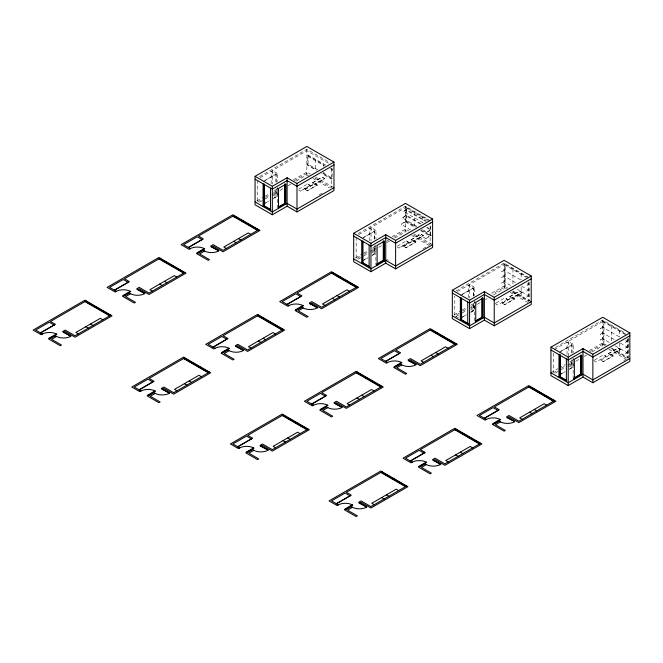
<?xml version="1.0" encoding="UTF-8"?>
<svg xmlns="http://www.w3.org/2000/svg" width="663" height="663" viewBox="0 0 663 663"><rect width="100%" height="100%" fill="white"/><g stroke="black" fill="none" stroke-linecap="round" stroke-linejoin="round"><path stroke-width="0.5" stroke-dasharray="3.31 2.49" d="M528.759 283.118L528.138 284.535L526.289 285.96L528.759 284.535L526.994 283.524M528.759 288.811L528.138 290.228L526.289 291.654L528.759 290.228L521.715 286.167M528.759 294.505L528.138 295.922L526.289 297.347L528.759 295.922L517.322 289.325M627.38 340.053L626.767 341.478L624.919 342.904L627.38 341.478L625.623 340.467M627.38 345.746L626.767 347.172L624.919 348.597L627.38 347.172L620.344 343.111M627.38 351.448L626.767 352.865L624.919 354.291L627.38 352.865L615.065 345.755M430.718 235.042L425.787 238.597L416.115 233.011M422.977 222.735L403.618 211.563L406.087 209.433L426.317 221.111M416.463 226.1L402.391 217.97L406.087 215.127L421.046 223.754M422.621 229.655L427.022 232.191L430.718 229.348L427.204 227.31M410.836 229.962L401.156 224.376L406.087 220.82L417.267 227.276M259.523 176.598L306.845 149.283L329.594 162.418M260.219 177.626L306.845 150.708L328.856 163.421M325.69 165.145L308.08 154.976L306.845 155.689L324.456 165.858M264.918 180.493L275.999 174.096L275.999 182.375M263.31 181.538L277.333 173.441L277.333 181.72M317.759 169.827L308.08 164.233L306.845 164.946L316.533 170.54M256.846 200.922L263.99 196.803M264.885 196.289L269.344 193.712M273.811 191.135L277.383 189.071M293.452 179.789L306.845 172.065L310.342 174.079M257.526 201.958L262.009 199.364M265.598 197.301L269.186 195.229M273.67 192.635L277.258 190.571M294.289 180.734L306.845 173.482L309.488 175.007M259.523 202.223L263.99 199.646M264.885 199.132L269.344 196.555M273.811 193.977L279.164 190.886M280.059 190.372L283.631 188.309M288.098 185.731L290.775 184.19M296.129 181.09L306.845 174.908L308.593 175.919M264.918 203.268L269.178 200.806M273.438 198.345L275.999 196.87L275.999 188.582M263.31 204.312L269.277 200.864M273.546 198.403L277.333 196.215L277.333 187.936M298.698 189.22L307.665 183.924L310.127 185.35L300.264 191.159L297.803 189.618M312.389 182.855L322.251 177.162L324.721 178.587L314.859 184.397L312.389 182.855L314.859 184.281L324.721 178.587M312.389 182.971L322.251 177.278L324.721 178.703M310.127 185.35L300.264 191.159M304.997 189.262L314.859 183.568L317.32 184.994L307.458 190.803L304.997 189.262L307.458 190.687L317.32 184.994M304.997 189.378L314.859 183.684L317.32 185.11M319.11 194.872L322.649 192.834M358.153 233.542L405.474 206.226L429.094 219.867M358.849 234.569L406.701 206.939L406.701 221.177L401.156 224.376M403.618 211.563L406.087 210.138L425.439 221.318M363.539 237.429L374.628 231.031L374.628 239.318M361.94 238.473L375.962 230.384L375.962 238.663M402.391 217.97L406.087 215.84L420.16 223.961M355.476 257.866L362.62 253.747M363.515 253.233L367.973 250.655M372.44 248.078L376.012 246.014M392.082 236.732L405.474 229L408.972 231.022M357.05 258.379L360.639 256.308M364.227 254.236L367.816 252.172M372.299 249.578L375.88 247.506M386.645 241.299L388.435 240.263M393.814 237.155L405.474 230.426L408.11 231.951M358.153 259.167L362.62 256.589M363.515 256.075L367.973 253.498M372.44 250.921L377.794 247.829M378.689 247.316L382.261 245.252M386.72 242.675L389.405 241.125M394.758 238.034L405.474 231.851L405.474 206.226M363.539 260.211L367.808 257.75M372.067 255.288L374.628 253.813L374.628 245.525M361.94 261.255L367.907 257.808M372.175 255.346L375.962 253.158L375.962 244.879M397.328 246.164L406.295 240.868L408.756 242.293L398.894 248.103L396.433 246.561M411.019 239.799L420.881 234.105L423.35 235.531L413.488 241.34L411.019 239.799L413.488 241.224L423.35 235.531M411.019 239.915L420.881 234.221L423.35 235.647M408.756 242.293L398.894 248.103M427.022 232.191L430.718 230.061L425.439 227.011M403.618 246.205L413.488 240.512L415.95 241.937L406.087 247.747L403.618 246.205L406.087 247.631L415.95 241.937M403.618 246.321L413.488 240.628L415.95 242.053M425.787 238.597L431.364 235.406L421.676 229.821M423.044 248.749L426.591 246.711M455.887 290.999L504.095 263.17L527.723 276.811M457.478 291.513L505.33 263.882L505.33 286.656L492.443 294.099M462.169 294.372L473.258 287.974L473.258 296.262M460.57 295.416L474.592 287.328L474.592 295.607M504.12 270.313L501.659 271.739C503.242 271.739 504.667 267.297 504.12 270.313L520.836 279.968M504.12 276.007L501.659 277.432C503.242 277.432 504.667 272.999 504.12 276.007L516.444 283.118M504.12 281.7L501.659 283.126C503.242 283.126 504.667 278.692 504.12 281.7L511.165 285.77M454.105 314.809L461.249 310.69M462.136 310.168L466.603 307.591M471.07 305.013L474.642 302.958M491.598 293.162L504.095 285.944L507.601 287.966M459.268 313.251L454.785 315.845L454.785 296.17M462.857 311.179L466.437 309.115M470.921 306.521L476.307 303.414M455.887 316.624L461.249 313.533M462.136 313.019L466.603 310.441M471.07 307.864L476.424 304.773M477.319 304.259L480.89 302.195M485.349 299.618L487.139 298.59M493.388 294.977L504.095 288.795L504.095 263.17M462.169 317.154L466.437 314.693M470.697 312.232L473.258 310.756L473.258 302.469M460.57 318.199L466.537 314.751M470.796 312.29L474.592 310.102L474.592 301.822M495.957 303.107L504.924 297.811L507.386 299.353L504.924 297.811M509.648 296.742L519.51 291.049L521.972 292.474L512.109 298.284L509.648 296.742L512.109 298.168L521.972 292.474M509.648 296.858L519.51 291.165L521.972 292.59M495.062 303.505L497.523 305.046L507.386 299.228M502.247 303.148L512.109 297.455L514.579 298.88L504.717 304.69L502.247 303.148L504.717 304.574L514.579 298.88M502.247 303.264L512.109 297.571L514.579 298.996M555.412 347.429L602.725 320.113L625.474 333.249M554.309 349.492L603.96 320.826L603.96 343.6L590.178 351.556M560.799 351.315L571.879 344.917L571.879 353.205M559.199 352.36L573.222 344.263L573.222 352.55M602.75 327.257L600.288 328.682C601.871 328.682 603.297 324.24 602.75 327.257L619.466 336.912M602.75 332.95L600.288 334.376C601.871 334.376 603.297 329.934 602.75 332.95L614.187 339.555M602.75 338.644L600.288 340.069C601.871 340.069 603.297 335.627 602.75 338.644L609.786 342.713M550.945 372.78L558.089 368.661M558.984 368.147L565.232 364.534M569.699 361.957L573.263 359.901M589.332 350.619L602.725 342.887L606.231 344.909M553.414 372.78L557.898 370.194M561.486 368.122L565.067 366.051M569.55 363.465L573.139 361.393M555.412 373.054L559.879 370.476M560.765 369.962L565.232 367.385M569.699 364.807L575.053 361.716M575.948 361.202L579.512 359.139M583.979 356.561L586.656 355.012M592.018 351.92L602.725 345.738L602.725 317.262M560.799 374.098L565.058 371.636M569.326 369.175L571.879 367.7L571.879 359.412M559.199 375.142L565.166 371.694M569.426 369.233L573.222 367.045L573.222 358.758M594.587 360.05L603.545 354.755L606.015 356.296L603.545 354.755M608.278 353.686L618.14 347.992L620.601 349.409L610.739 355.227L608.278 353.686L610.739 355.111L620.601 349.409M608.278 353.802L618.14 348.108L620.601 349.534M593.683 360.448L596.153 361.99L606.015 356.172M600.877 360.208L610.739 354.398L613.209 355.94L603.347 361.633L600.877 360.208L603.347 361.517L613.209 355.816M623.842 360.589L627.38 358.55L610.656 348.887M429.897 221.044L406.087 207.295L406.087 221.533L415.941 227.218M528.527 277.988L504.717 264.239L504.717 287.013L507.178 288.438M625.516 333.978L603.347 321.182L603.347 343.956L604.987 344.901M405.474 207.652L427.486 220.356M504.095 264.595L526.115 277.3M602.725 321.538L626.502 335.263M330.97 168.195L332.735 169.214L331.5 169.927L329.735 168.908M330.447 168.609L332.088 169.554L332.088 178.811L322.243 173.118M323.047 172.877L332.735 178.471L331.5 179.176L321.812 173.59M421.046 230.16L430.718 235.755L430.718 222.536M405.474 221.89L415.154 227.475M420.441 230.525L430.13 236.119M315.596 177.112L333.97 187.72M414.218 234.056L432.591 244.664M512.847 290.999L531.22 301.607M611.477 347.942L629.85 358.55M512.93 291.753L529.347 301.234L529.347 279.496M611.551 348.697L627.977 358.177L627.977 336.439M314.768 178.057L331.5 187.72L331.5 165.941M413.397 235L430.13 244.664L430.13 222.901M504.095 287.369L505.861 288.388M512.027 291.944L528.759 301.607M602.725 344.312L605.369 345.837M312.969 178.446L329.594 188.043M411.599 235.39L429.094 245.492M510.22 292.333L527.723 302.436M608.849 349.268L625.474 358.865M613.209 355.94L610.739 354.398M310.127 185.466L307.665 183.924M408.756 242.409L406.295 240.868M277.333 173.441L272.402 170.59L272.402 184.049M375.962 230.384L371.031 227.533L371.031 240.992M474.592 287.328L469.661 284.477L469.661 297.936M573.222 344.263L568.29 341.42L568.29 355.915M475.744 302.32L474.509 301.607L474.509 321.538M272.402 193.372L277.333 196.215M371.031 250.316L375.962 253.158M470.481 307.731L474.592 310.102M568.29 364.194L573.222 367.045M386.645 259.415L388.435 260.451M271.987 194.557L276.098 196.928L276.098 188.648M370.617 251.501L374.728 253.871L374.728 245.592M470.887 309.389L473.357 310.814L473.357 302.527M567.876 365.379L571.987 367.758L571.987 359.47M455.638 316.334L460.735 319.276M628.615 338.047L628.615 356.885M627.38 338.76L627.38 357.597M619.764 330.663L619.764 336.87M619.764 343.086L619.764 353.437M611.551 325.923L611.551 342.481M573.139 358.55L573.139 377.479M571.987 353.263L571.987 344.975L567.056 342.133L567.056 354.556M553.414 353.114L553.414 371.744M528.759 281.816L528.759 300.654M521.135 273.72L521.135 279.927M521.135 287.178L521.135 296.494M512.93 268.979L512.93 285.546M473.357 296.32L473.357 288.032L468.426 285.189L468.426 297.612M422.505 216.776L422.505 222.876M414.3 212.036L414.3 226.274M375.88 245.658L375.88 264.595M374.728 239.376L374.728 231.097L369.797 228.246L369.797 240.669M356.155 237.155L356.155 258.901M323.884 166.869L323.884 164.814L307.458 155.333L307.458 164.59L315.671 169.33L315.671 160.073M323.884 172.015L323.884 174.071M308.08 154.976L308.08 164.233M306.845 149.283L306.845 174.908M277.258 187.72L277.258 207.652M276.098 182.433L276.098 174.154L271.167 171.303L271.167 183.726M257.526 180.212L257.526 200.922"/><path stroke-width="0.99" d="M255.064 176.333L306.845 146.44L333.97 162.095L333.97 190.571L296.983 211.92L287.12 206.226L272.327 214.771L255.064 204.801L255.064 176.333L272.327 186.295L287.12 177.759L296.983 183.452L333.97 162.095M86.165 300.894L50.487 321.489L55.419 324.34L40.551 332.925M160.131 258.189L124.462 278.783L129.393 281.626L114.517 290.22M234.105 215.483L198.428 236.078L203.359 238.92L188.491 247.506M40.443 332.867L54.084 324.986M114.417 290.154L128.058 282.281M188.383 247.448L202.024 239.575M333.97 164.946L296.983 186.295L287.12 180.601L272.327 189.146L255.064 179.176M49.808 338.271L50.413 338.619L55.344 335.768L56.57 336.481L51.639 339.332L61.502 345.025L60.275 345.738L48.581 338.984L56.794 334.235L56.388 334.003L48.987 338.271L49.402 338.511M123.782 295.565L124.379 295.913L129.31 293.063L130.545 293.775L125.614 296.626L135.476 302.32L134.241 303.032L122.547 296.278L130.768 291.529L130.354 291.297L122.962 295.565L123.368 295.806M197.756 252.86L198.353 253.208L203.284 250.357L204.519 251.07L199.588 253.912L209.45 259.614L208.215 260.319L196.521 253.573L204.743 248.824L204.328 248.584L196.928 252.86L197.342 253.092M278.079 207.179L285.38 202.961M278.485 207.411L285.065 203.616L285.065 183.684M63.557 331.972L63.151 332.213L70.958 336.249L62.736 331.5L65.206 330.075L75.068 335.768L110.82 315.132M137.531 289.267L137.117 289.507L144.932 293.535L136.711 288.795L139.172 287.369L149.034 293.063L184.795 272.418M211.505 246.561L211.091 246.802L218.898 250.829L210.677 246.089L213.146 244.664L223.008 250.357L258.761 229.713M63.971 332.213L65.206 331.5L75.068 337.194L112.055 315.845L84.93 300.182L33.15 330.075L41.181 334.716L42.415 334.003L35.62 330.075L49.253 322.201L54.184 325.052M137.945 289.507L139.172 288.795L149.034 294.488L186.021 273.131L158.905 257.476L107.124 287.369L115.155 292.01L116.381 291.297L109.586 287.369L123.227 279.496L128.158 282.339M211.911 246.802L213.146 246.089L223.008 251.783L259.995 230.426L232.87 214.771L181.09 244.664L189.121 249.296L190.356 248.584L183.56 244.664L197.201 236.79L202.132 239.633M333.97 187.72L296.983 209.077L287.12 203.384L272.327 211.92L255.064 201.958M353.694 233.277L405.474 203.375L432.591 219.039L432.591 247.506L395.612 268.863L385.742 263.17L370.949 271.714L353.694 261.744L353.694 233.277L370.949 243.238L385.742 234.694L395.612 240.396L432.591 219.039M184.795 357.838L149.117 378.432L154.048 381.283L139.172 389.869M258.761 315.132L223.091 335.727L228.022 338.569L213.146 347.163M332.735 272.418L297.057 293.021L301.988 295.864L287.12 304.45M139.073 389.811L152.714 381.929M213.047 347.097L226.688 339.224M287.013 304.392L300.654 296.518M432.591 221.89L395.612 243.238L385.742 237.545L370.949 246.089L353.694 236.119M148.437 395.214L149.034 395.562L153.973 392.711L155.2 393.424L150.269 396.275L160.131 401.969L158.905 402.681L147.203 395.927L155.424 391.178L155.018 390.946L147.617 395.214L148.031 395.455M222.412 352.509L223.008 352.857L227.939 350.006L229.174 350.719L224.243 353.561L234.105 359.263L232.87 359.968L221.177 353.222L229.398 348.473L228.984 348.241L221.591 352.509L221.997 352.741M296.378 309.803L296.983 310.143L301.914 307.3L303.148 308.013L298.209 310.856L308.08 316.549L306.845 317.262L295.151 310.516L303.364 305.767L302.958 305.527L295.557 309.803L295.971 310.035M376.708 264.114L384.001 259.904M377.114 264.355L383.695 260.559L383.695 240.628M162.186 388.916L161.78 389.156L169.587 393.184L161.366 388.443L163.836 387.018L173.698 392.711L209.45 372.076M236.161 346.21L235.746 346.451L243.553 350.478L235.34 345.738L237.802 344.312L247.664 350.006L283.416 329.362M310.127 303.505L309.72 303.737L317.527 307.773L309.306 303.032L311.776 301.607L321.638 307.3L357.39 286.656M162.601 389.156L163.836 388.443L173.698 394.137L210.677 372.78L183.56 357.125L131.78 387.018L139.81 391.659L141.045 390.946L134.241 387.018L147.882 379.145L152.813 381.987M236.567 346.451L237.802 345.738L247.664 351.431L284.651 330.075L257.526 314.419L205.745 344.312L213.776 348.945L215.011 348.241L208.215 344.312L221.856 336.439L226.787 339.282M310.541 303.737L311.776 303.032L321.638 308.726L358.625 287.369L331.5 271.714L279.72 301.607L287.75 306.24L288.985 305.527L282.189 301.607L295.831 293.734L300.762 296.576M432.591 244.664L395.612 266.02L385.742 260.319L370.949 268.863L353.694 258.901M452.323 290.22L504.095 260.319L531.22 275.982L531.22 304.45L494.233 325.806L484.371 320.113L469.578 328.649L452.323 318.688L452.323 290.22L469.578 300.182L484.371 291.637L494.233 297.331L531.22 275.982M283.416 414.781L247.747 435.376L252.678 438.218L237.802 446.812M357.39 372.076L321.712 392.67L326.652 395.513L311.776 404.099M431.364 329.362L395.687 349.965L400.618 352.807L385.742 361.393M237.702 446.746L251.343 438.873M311.668 404.04L325.309 396.167M385.642 361.335L399.283 353.462M531.22 278.825L494.233 300.182L484.371 294.488L469.578 303.032L452.323 293.063M321.041 409.452L321.638 409.792L326.569 406.949L327.804 407.662L322.873 410.505L332.735 416.198L331.5 416.911L319.806 410.165L328.028 405.416L327.613 405.176L320.212 409.452L320.627 409.684M475.33 321.058L482.631 316.848M475.744 321.298L482.316 317.502L482.316 297.571M260.816 445.859L260.402 446.1L268.217 450.127L259.995 445.387L262.457 443.961L272.327 449.655L308.08 429.011M334.79 403.154L334.376 403.394L342.183 407.422L333.97 402.681L336.431 401.256L346.293 406.949L382.045 386.305M408.756 360.448L408.35 360.68L416.157 364.716L407.936 359.968L410.405 358.55L420.267 364.244L456.02 343.6M261.23 446.1L262.457 445.387L272.327 451.08L309.306 429.723L282.189 414.068L230.409 443.961L238.44 448.594L239.666 447.89L232.87 443.961L246.512 436.088L251.443 438.931M335.196 403.394L336.431 402.681L346.293 408.375L383.28 387.018L356.155 371.363L304.375 401.256L312.406 405.889L313.64 405.176L306.845 401.256L320.486 393.383L325.417 396.225M409.17 360.68L410.405 359.968L420.267 365.669L457.255 344.312L430.13 328.649L378.349 358.55L386.38 363.183L387.615 362.47L380.811 358.55L394.452 350.669L399.383 353.52M531.22 301.607L494.233 322.956L484.371 317.262L469.578 325.806L452.323 315.845M550.945 347.155L602.725 317.262L629.85 332.925L629.85 361.393L592.863 382.75L583.001 377.056L568.208 385.593L550.945 375.631L550.945 347.155L568.208 357.125L583.001 348.581L592.863 354.274L629.85 332.925M382.045 471.725L346.376 492.319L351.307 495.162L336.431 503.747M456.02 429.011L420.342 449.613L425.273 452.456L410.405 461.042M529.986 386.305L494.316 406.9L499.247 409.751L484.371 418.336M336.332 503.689L349.973 495.816M410.298 460.984L423.939 453.111M484.272 418.278L497.913 410.405M629.85 335.768L592.863 357.125L583.001 351.431L568.208 359.968L550.945 350.006M345.696 509.101L346.293 509.449L351.224 506.598L352.459 507.311L347.528 510.154L357.39 515.847L356.155 516.56L344.462 509.814L352.683 505.065L352.268 504.825L344.876 509.101L345.282 509.333M493.637 423.682L494.233 424.03L499.164 421.187L500.399 421.9L495.468 424.743L505.33 430.436L504.095 431.149L492.402 424.395L500.623 419.654L500.209 419.414L492.816 423.682L493.222 423.922M573.429 378.308L581.26 373.791M573.553 378.714L580.945 374.446L580.945 355.509M359.445 502.803L359.031 503.043L366.838 507.071L358.625 502.33L361.086 500.905L370.949 506.598L406.701 485.954M433.42 460.097L433.005 460.329L440.812 464.365L432.591 459.625L435.061 458.199L444.923 463.893L480.675 443.249M507.386 417.392L506.98 417.624L514.786 421.66L506.565 416.911L509.027 415.494L518.897 421.187L554.649 400.543M359.852 503.043L361.086 502.33L370.949 508.024L407.936 486.667L380.811 471.012L329.03 500.905L337.061 505.537L338.296 504.825L331.5 500.905L345.141 493.032L350.072 495.874M433.826 460.329L435.061 459.625L444.923 465.318L481.91 443.961L454.785 428.306L403.005 458.199L411.035 462.832L412.27 462.119L405.474 458.199L419.115 450.318L424.047 453.169M507.8 417.624L509.027 416.911L518.897 422.604L555.876 401.256L528.759 385.593L476.979 415.494L485.009 420.127L486.236 419.414L479.44 415.494L493.081 407.612L498.012 410.463M629.85 358.55L592.863 379.899L583.001 374.205L568.208 382.75L550.945 372.78M263.617 205.472L270.902 209.674M362.247 262.415L369.531 266.617M460.876 319.359L468.708 323.884M559.506 376.302L566.782 380.504M270.487 209.914L263.915 206.118L263.915 184.372M369.937 267.33L362.545 263.062L362.545 241.315M468.567 324.273L461.175 320.005L461.175 298.259M566.376 380.744L559.796 376.949L559.796 354.166M233.691 215.715L258.33 229.937L233.285 215.956M332.32 272.659L356.951 286.88M430.95 329.602L455.58 343.824M529.58 386.546L554.21 400.767M233.948 216.047L241.34 220.307M242.161 220.787L249.553 225.047M250.374 225.528L257.758 229.788L250.324 225.553M339.97 277.25L332.577 272.982L339.92 277.283M340.79 277.722L348.174 281.99L340.741 277.756M349.003 282.463L356.387 286.731L348.945 282.496M438.599 334.193L431.207 329.925L438.541 334.227M439.42 334.666L446.804 338.934L439.37 334.699M447.624 339.406L455.017 343.674L447.575 339.439M529.836 386.869L537.221 391.137M538.049 391.609L545.434 395.877M233.898 216.072L241.291 220.34M242.111 220.812L249.495 225.08M529.787 386.902L537.171 391.17M537.991 391.642L545.384 395.91M331.914 272.899L356.545 287.12M430.536 329.842L455.174 344.064M529.165 386.786L553.796 401.007M232.87 216.188L257.526 230.426M331.5 273.131L356.155 287.369M430.13 330.075L454.785 344.312M528.759 387.018L553.414 401.256M250.747 234.346L248.285 232.92L223.829 247.034L226.298 248.459M349.376 291.281L346.915 289.864L322.458 303.977L324.928 305.403M448.006 348.224L445.536 346.807L421.088 360.921L423.549 362.346M546.635 405.168L544.166 403.742L519.717 417.864L522.179 419.289M238.423 238.614L240.884 240.039M337.044 295.557L339.514 296.983M435.674 352.501L438.144 353.918M534.303 409.444L536.773 410.861M233.691 241.34L236.161 242.766M332.32 298.284L334.79 299.709M430.95 355.227L433.42 356.653M529.58 412.171L532.041 413.596M395.007 366.747L395.612 367.087L400.543 364.244L401.77 364.957L396.839 367.799L406.701 373.493L405.474 374.205L393.772 367.451L401.993 362.711L401.587 362.47L394.187 366.747L394.601 366.979M159.725 258.421L184.355 272.642L159.311 258.661M258.355 315.364L282.985 329.586M356.976 372.308L381.615 386.529M455.605 429.251L480.236 443.472M159.932 258.777L167.366 263.02M168.137 263.518L175.579 267.761M176.35 268.258L183.792 272.501M258.553 315.721L265.996 319.956M266.766 320.461L274.209 324.696M274.979 325.201L282.421 329.436M357.183 372.664L364.625 376.899M365.396 377.404L372.838 381.639M373.609 382.145L381.043 386.38M455.812 429.607L463.255 433.842M464.025 434.348L471.468 438.583M472.23 439.088L479.672 443.323M257.94 315.605L282.571 329.826M356.57 372.548L381.2 386.769M455.199 429.491L479.83 443.713M158.905 258.901L183.56 273.131M257.526 315.845L282.189 330.075M356.155 372.78L380.811 387.018M454.785 429.723L479.44 443.961M176.781 277.051L174.311 275.626L149.863 289.739L152.324 291.165M275.402 333.995L272.941 332.569L248.484 346.683L250.954 348.108M374.031 390.938L371.57 389.512L347.114 403.626L349.583 405.052M472.661 447.873L470.2 446.456L445.743 460.57L448.213 461.995M164.449 281.319L166.91 282.745M263.078 338.263L265.54 339.688M361.708 395.206L364.169 396.631M460.329 452.149L462.799 453.567M159.725 284.046L162.186 285.471M258.355 340.989L260.816 342.415M356.976 397.933L359.445 399.358M455.605 454.876L458.075 456.301M419.662 466.396L420.267 466.735L425.198 463.893L426.433 464.606L421.502 467.448L431.364 473.142L430.13 473.854L418.436 467.1L426.649 462.36L426.243 462.119L418.842 466.396L419.256 466.628M85.751 301.135L110.381 315.356L85.345 301.367M184.38 358.07L209.011 372.291M283.01 415.013L307.64 429.234M381.639 471.957L406.27 486.178M93.4 305.726L86.008 301.458L93.342 305.751M94.221 306.198L101.605 310.466M102.433 310.939L109.818 315.207L102.375 310.964M192.021 362.669L184.637 358.401L191.972 362.694M192.85 363.142L200.234 367.41M201.055 367.882L208.447 372.15M283.267 415.345L290.651 419.604M291.471 420.085L298.864 424.345M299.684 424.826L307.077 429.085L299.635 424.85M389.28 476.548L381.896 472.288L389.231 476.581M390.101 477.029L397.493 481.288L390.051 477.053M398.314 481.769L405.706 486.029L398.264 481.794M94.171 306.223L101.555 310.491M192.792 363.167L200.185 367.435M201.005 367.907L208.397 372.175M283.217 415.369L290.601 419.638M291.422 420.11L298.814 424.378M183.966 358.31L208.605 372.531M282.595 415.253L307.226 429.475M381.225 472.197L405.855 486.418M84.93 301.607L109.586 315.845M183.56 358.55L208.215 372.78M282.189 415.494L306.845 429.723M380.811 472.429L405.474 486.667M102.806 319.757L100.337 318.331L75.889 332.453L78.358 333.87M201.436 376.7L198.966 375.275L174.518 389.388L176.98 390.814M300.066 433.643L297.596 432.218L273.148 446.332L275.609 447.757M398.687 490.587L396.225 489.161L371.777 503.275L374.239 504.7M90.475 324.025L92.944 325.45M189.104 380.968L191.574 382.394M287.734 437.911L290.203 439.337M386.363 494.855L388.825 496.28M85.751 326.751L88.22 328.177M184.38 383.695L186.842 385.12M283.01 440.638L285.471 442.064M381.639 497.581L384.101 499.007M247.067 452.158L247.664 452.506L252.595 449.655L253.83 450.368L248.898 453.219L258.761 458.912L257.526 459.625L245.832 452.87L254.053 448.122L253.639 447.89L246.246 452.158L246.653 452.39M592.863 354.274L592.863 382.75M583.001 348.581L583.001 377.056M580.539 355.277L580.539 374.205L581.766 374.918L581.766 354.987L574.373 359.263L574.373 379.186M568.208 357.125L568.208 385.593M566.376 358.915L566.376 381.689M560.21 354.962L560.21 376.708L558.975 377.421L558.975 354.639M494.233 297.331L494.233 325.806M484.371 291.637L484.371 320.113M481.91 298.333L481.91 317.262L483.145 317.975L483.145 298.043L475.744 302.32L475.744 322.251M469.578 300.182L469.578 328.649M467.746 301.972L467.746 324.746M461.581 298.027L461.581 319.765L460.346 320.478L460.346 297.704M395.612 240.396L395.612 268.863M385.742 234.694L385.742 263.17M383.28 241.39L383.28 260.319L384.515 261.031L384.515 241.1L377.114 245.376L377.114 265.308M370.949 243.238L370.949 271.714M369.117 245.028L369.117 267.802M362.951 241.083L362.951 262.821L361.725 263.534L361.725 240.76M296.983 183.452L296.983 211.92M287.12 177.759L287.12 206.226M284.651 184.447L284.651 203.384L285.886 204.088L285.886 184.165L278.485 188.433L278.485 208.364M272.327 186.295L272.327 214.771M270.487 188.085L270.487 210.867M264.33 184.14L264.33 205.878L263.095 206.591L263.095 183.817M189.742 248.94A10.467 6.042 0 0 1 204.32 248.592M218.475 251.062A10.459 6.042 0 0 1 204.105 250.829M288.364 305.883A10.467 6.042 0 0 1 302.95 305.535M317.105 308.005A10.459 6.042 0 0 1 302.734 307.773M415.734 364.948A10.459 6.042 0 0 1 401.364 364.716M386.993 362.827A10.467 6.042 0 0 1 401.579 362.479M313.027 405.532A10.467 6.042 0 0 1 327.605 405.184M341.76 407.654A10.459 6.042 0 0 1 327.389 407.422M243.13 350.71A10.459 6.042 0 0 1 228.76 350.478M214.398 348.589A10.467 6.042 0 0 1 228.975 348.241M144.509 293.767A10.459 6.042 0 0 1 130.13 293.535M115.768 291.654A10.467 6.042 0 0 1 130.346 291.297M41.794 334.359A10.467 6.042 0 0 1 56.38 334.003M70.535 336.472A10.459 6.042 0 0 1 56.164 336.249M140.423 391.303A10.467 6.042 0 0 1 155.001 390.946M169.164 393.416A10.459 6.042 0 0 1 154.794 393.184M267.794 450.359A10.459 6.042 0 0 1 253.423 450.127M239.053 448.238A10.467 6.042 0 0 1 253.631 447.89M337.682 505.181A10.467 6.042 0 0 1 352.26 504.833M366.415 507.303A10.459 6.042 0 0 1 352.045 507.071M440.389 464.597A10.459 6.042 0 0 1 426.019 464.365M411.648 462.476A10.467 6.042 0 0 1 426.234 462.128M485.623 419.77A10.467 6.042 0 0 1 500.2 419.422M514.364 421.892A10.459 6.042 0 0 1 499.993 421.66M553.646 400.618L546.254 396.35L553.597 400.651"/></g></svg>
